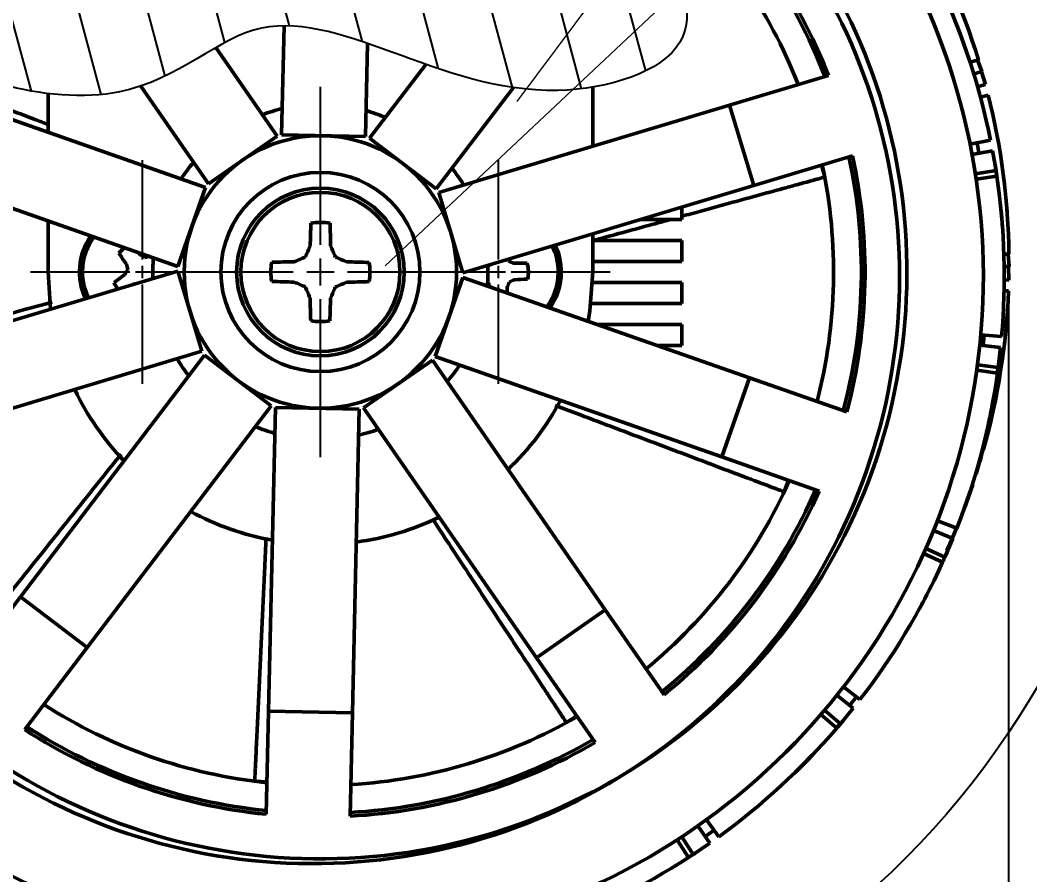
# Model space of a CAD drawing. Header units: inches. Extents: x -1846 to 3013, y 0 to 1997.
# Drawn here: x 423.2 to 495.5, y 588.7 to 649.9 of the extents above; entities that cross this region are included whole.
import ezdxf

# ---------------------------------------------------------------- set-up
doc = ezdxf.new("R2010")
doc.units = ezdxf.units.IN
doc.linetypes.add('ACAD_ISO04W100', pattern=[30, 24, -3, 0, -3])
doc.linetypes.add('CENTER2', pattern=[28.575000000000003, 19.05, -3.175, 3.175, -3.175])
doc.layers.get('0').update_dxf_attribs({"color": 2, "lineweight": 0})
for name, color, linetype, lineweight in [('Basic', 7, 'Continuous', 50), ('Center', 1, 'CENTER2', 25), ('Tam', 1, 'ACAD_ISO04W100', 25), ('Thin', 3, 'Continuous', 25)]:
    doc.layers.add(name, color=color, linetype=linetype, lineweight=lineweight)
doc.styles.get("Standard").update_dxf_attribs({"font": '', "height": 4})
doc.styles.get('Standard').set_extended_font_data('TCVN 7284', italic=True)
doc.dimstyles.new('TCVN 7284', dxfattribs={"dimscale": 2, "dimtxt": 4, "dimasz": 2.5, "dimexe": 1.25, "dimexo": 0.625, "dimtad": 1, "dimtoh": 1, "dimdec": 0, "dimlfac": 0.66, "dimtxsty": 'Standard', "dimcen": 2.5, "dimclrd": 7, "dimclre": 7, "dimclrt": 7, "dimadec": 0, "dimazin": 0, "dimtfac": 1, "dimtdec": 0, "dimtofl": 0, "dimtmove": 0, "dimatfit": 3, "dimfxl": 1, "dimlwd": 25, "dimlwe": 25, "dimarcsym": 0})

# ---------------------------------------------------------------- blocks, each defined once
blk = doc.blocks.new('*U17')
at = {"layer": 'Center', "color": 0, "linetype": 'CENTER2', "transparency": 16777216}
for p, q in [((0, 1.950000000000008), (0, 13.25000000000004)), ((-13.25000000000004, 0), (-1.950000000000008, 0)), ((1.950000000000008, 0), (13.25000000000004, 0)), ((0, -13.25000000000004), (0, -1.950000000000008))]:
    blk.add_line(p, q, dxfattribs=at)
at = {"layer": 'Center', "color": 0, "linetype": 'Continuous', "transparency": 16777216}
for p, q in [((0, -0.9750000000000038), (0, 0.9750000000000038)), ((-0.9750000000000038, 0), (0.9750000000000038, 0))]:
    blk.add_line(p, q, dxfattribs=at)
blk = doc.blocks.new('*D20')
at = {"layer": 'Defpoints', "color": 0, "ltscale": 0.3, "transparency": 16777216}
for p in [(523.4760163494484, 657.3703942201855), (118.4760163494484, 619.8703942201855), (118.4760163494484, 528.8277886274784)]:
    blk.add_point(p, dxfattribs=at)
at = {"layer": 'Thin', "color": 7, "linetype": 'Continuous', "lineweight": 25, "ltscale": 0.3, "transparency": 16777216}
for p, q in [((523.4760163494484, 656.1203942201855), (523.4760163494484, 526.3277886274784)), ((118.4760163494484, 618.6203942201855), (118.4760163494484, 526.3277886274784)), ((518.4760163494484, 528.8277886274784), (123.4760163494484, 528.8277886274784))]:
    blk.add_line(p, q, dxfattribs=at)
at = {"layer": 'Thin', "color": 7, "ltscale": 0.3, "transparency": 16777216}
for points in [[(123.4760163494484, 529.6611219608118), (123.4760163494484, 527.994455294145), (118.4760163494484, 528.8277886274784)], [(518.4760163494484, 529.6611219608118), (518.4760163494484, 527.994455294145), (523.4760163494484, 528.8277886274784)]]:
    blk.add_solid(points, dxfattribs=at)
at = {"layer": 'Thin', "color": 7, "ltscale": 0.3, "transparency": 16777216, "insert": (320.9760163494484, 532.103546203236), "char_height": 4, "attachment_point": 5}
blk.add_mtext('270', dxfattribs=at)
blk = doc.blocks.new('*D23')
at = {"layer": 'Defpoints', "color": 0, "ltscale": 0.3, "transparency": 16777216}
for p in [(394.7666103338629, 630.9153073154985), (494.0004036130431, 630.9153073154984), (494.0004036130431, 555.1824604020896)]:
    blk.add_point(p, dxfattribs=at)
at = {"layer": 'Thin', "color": 7, "linetype": 'Continuous', "lineweight": 25, "ltscale": 0.3, "transparency": 16777216}
for p, q in [((394.7666103338629, 629.6653073154985), (394.7666103338629, 552.6824604020896)), ((494.0004036130431, 629.6653073154984), (494.0004036130431, 552.6824604020896)), ((399.7666103338629, 555.1824604020896), (489.0004036130431, 555.1824604020896))]:
    blk.add_line(p, q, dxfattribs=at)
at = {"layer": 'Thin', "color": 7, "ltscale": 0.3, "transparency": 16777216}
for points in [[(399.7666103338629, 556.015793735423), (399.7666103338629, 554.3491270687563), (394.7666103338629, 555.1824604020896)], [(489.0004036130431, 556.015793735423), (489.0004036130431, 554.3491270687563), (494.0004036130431, 555.1824604020896)]]:
    blk.add_solid(points, dxfattribs=at)
at = {"layer": 'Thin', "color": 7, "ltscale": 0.3, "transparency": 16777216, "insert": (444.383506973453, 558.4324604020896), "char_height": 4, "attachment_point": 5}
blk.add_mtext('65', dxfattribs=at)
blk = doc.blocks.new('*U25')
at = {"layer": 'Tam', "color": 0, "linetype": 'CENTER2', "transparency": 16777216}
for p, q in [((0, 0.9000000000000079), (0, 8.000000000000039)), ((-8.000000000000039, 0), (-0.9000000000000075, 0)), ((0.9000000000000079, 0), (8.000000000000039, 0)), ((0, -8.000000000000039), (0, -0.9000000000000075))]:
    blk.add_line(p, q, dxfattribs=at)
at = {"layer": 'Tam', "color": 0, "linetype": 'Continuous', "transparency": 16777216}
for p, q in [((-0.450000000000004, 0), (0.450000000000004, 0)), ((0, -0.450000000000004), (0, 0.450000000000004))]:
    blk.add_line(p, q, dxfattribs=at)
blk = doc.blocks.new('*U26')
at = {"layer": 'Tam', "color": 0, "linetype": 'CENTER2', "transparency": 16777216}
for p, q in [((0, 0.9000000000000015), (0, 8.000000000000007)), ((-8.000000000000007, 0), (-0.9000000000000012, 0)), ((0.9000000000000015, 0), (8.000000000000007, 0)), ((0, -8.000000000000007), (0, -0.9000000000000012))]:
    blk.add_line(p, q, dxfattribs=at)
at = {"layer": 'Tam', "color": 0, "linetype": 'Continuous', "transparency": 16777216}
for p, q in [((-0.4500000000000007, 0), (0.4500000000000007, 0)), ((0, -0.4500000000000007), (0, 0.4500000000000007))]:
    blk.add_line(p, q, dxfattribs=at)

msp = doc.modelspace()

# ---------------------------------------------------------------- hatches: boundary and pattern name
at = {"layer": 'Thin'}
h = msp.add_hatch(dxfattribs=at)
h.set_pattern_fill('ANSI31', color=256, scale=1.5, angle=59.99999999999999)
h.set_pattern_definition([(105, (1656.091821814313, -181.1159937763739), (-4.600221747701688, -1.232625702300755), [])])
edge = h.paths.add_edge_path()
edge.add_spline(control_points=[(437.2489643377439, 647.9326633365845), (438.1533318372844, 648.4511237263328), (439.7180406723619, 649.2549431160321), (441.374675080016, 649.4725721748623), (442.1215343991935, 649.4792090658436)], knot_values=[18.87042433132445, 18.87042433132445, 18.87042433132445, 18.87042433132445, 19.99110373480647, 20.87166120097929, 20.87166120097929, 20.87166120097929, 20.87166120097929], degree=3, periodic=0)
edge.add_spline(control_points=[(442.1215343991935, 649.4792090658436), (443.9986888076005, 649.4958902116018), (445.9891050798506, 648.949576963257), (448.0948773154032, 648.2271819026269)], knot_values=[20.87166120097929, 20.87166120097929, 20.87166120097929, 20.87166120097929, 23.08485220902631, 23.08485220902631, 23.08485220902631, 23.08485220902631], degree=3, periodic=0)
edge.add_spline(control_points=[(448.0948773154032, 648.2271819026269), (449.4393498842592, 647.7659542700767), (450.8308466244666, 647.2329479355344), (452.2699125642057, 646.7288640661495)], knot_values=[23.08485220902631, 23.08485220902631, 23.08485220902631, 23.08485220902631, 24.49790845020978, 24.49790845020978, 24.49790845020978, 24.49790845020978], degree=3, periodic=0)
edge.add_spline(control_points=[(452.2699125642057, 646.7288640661495), (454.269229066304, 646.0285325728714), (456.3603635107734, 645.3840271448876), (458.544777474026, 645.065393362082)], knot_values=[24.49790845020978, 24.49790845020978, 24.49790845020978, 24.49790845020978, 26.46108927700548, 26.46108927700548, 26.46108927700548, 26.46108927700548], degree=3, periodic=0)
edge.add_spline(control_points=[(458.544777474026, 645.065393362082), (459.5813612337033, 644.9141900599161), (461.4575870269309, 644.776129209039), (463.4004135319774, 644.959840552473), (464.226016349447, 645.0979442866844)], knot_values=[26.46108927700548, 26.46108927700548, 26.46108927700548, 26.46108927700548, 27.39268987863171, 28.11380434230396, 28.11380434230396, 28.11380434230396, 28.11380434230396], degree=3, periodic=0)
edge.add_spline(control_points=[(464.226016349447, 645.0979442866844), (466.9915814090591, 645.5605576085563), (472.9379186222459, 648.1888806858196), (470.210461239747, 653.7500390254309), (469.0493166306305, 657.3703942201855)], knot_values=[28.11380434230396, 28.11380434230396, 28.11380434230396, 28.11380434230396, 30.52935928290665, 33.81898774493276, 33.81898774493276, 33.81898774493276, 33.81898774493276], degree=3, periodic=0)
edge.add_line((469.0493166306305, 657.3703942201855), (464.2260163494457, 657.3703942201855))
edge.add_line((464.226016349447, 657.3703942201855), (464.226016349447, 659.6203942201855))
edge.add_line((464.226016349447, 659.6203942201855), (462.726016349447, 659.6203942201855))
edge.add_line((462.726016349447, 659.6203942201855), (462.726016349447, 658.8703942201855))
edge.add_line((462.726016349447, 658.8703942201855), (460.5510163494473, 658.8703942201859))
edge.add_arc((460.5510163494473, 658.1953942201858), 0.6750000000000682, 0, 90, ccw=False)
edge.add_line((461.226016349447, 658.1953942201858), (461.226016349447, 657.2825761185321))
edge.add_arc((460.5510163494473, 657.2825761185318), 0.6750000000000337, -47.50726717769862, 5.792344381916337e-11, ccw=False)
edge.add_arc((456.7260163494484, 661.4578942201861), 6.337499999999909, 289.82503240270796, 312.49273282227296, ccw=False)
edge.add_line((458.8753728624406, 655.4960008271394), (458.7991992014063, 655.4960008271394))
edge.add_arc((456.7267794803479, 661.505529242866), 6.356835319532362, 280.16619983962806, 289.0270421754883, ccw=False)
edge.add_arc((457.1023244251592, 660.5704944940096), 5.374092045982094, 273.96401252023173, 277.9842121646001, ccw=False)
edge.add_arc((457.6487855487703, 656.260188543466), 1.065392196065839, 251.7310598041644, 260.5485091003095, ccw=False)
edge.add_line((457.3148088213252, 655.2484968528001), (457.2931550293933, 655.4960008271398))
edge.add_line((457.2931550293933, 655.4960008271394), (456.1588776695007, 655.4960008271394))
edge.add_line((456.1588776695007, 655.4960008271394), (456.1372238775675, 655.2484968527997))
edge.add_arc((455.8032471501183, 656.260188543492), 1.065392196091885, 279.4514908995973, 288.2689401956497, ccw=False)
edge.add_arc((456.3497082737213, 660.570494493882), 5.374092045854723, 262.0157878354149, 266.03598747978526, ccw=False)
edge.add_arc((456.7252532185353, 661.5055292428251), 6.356835319490469, 250.9729578244764, 259.8338001604516, ccw=False)
edge.add_line((454.6528334974864, 655.4960008271394), (454.5766598364535, 655.4960008271394))
edge.add_arc((456.7260163494457, 661.4578942201861), 6.337499999999926, 227.5072671777243, 250.1749675972934, ccw=False)
edge.add_arc((452.9010163494468, 657.2825761185318), 0.6749999999998786, 180, 227.5072671777243, ccw=False)
edge.add_line((452.226016349447, 657.2825761185318), (452.226016349447, 658.195394220186))
edge.add_arc((452.9010163494468, 658.1953942201858), 0.6749999999998977, 90, 179.9999999999855, ccw=False)
edge.add_line((452.9010163494468, 658.8703942201855), (450.726016349447, 658.8703942201853))
edge.add_line((450.726016349447, 658.8703942201855), (450.726016349447, 659.6203942201855))
edge.add_line((450.726016349447, 659.6203942201855), (448.3512759001119, 659.6203942201855))
edge.add_line((448.3512759001119, 659.6203942201855), (438.726016349447, 659.6203942201855))
edge.add_line((438.726016349447, 659.6203942201855), (438.726016349447, 658.8703942201855))
edge.add_line((438.726016349447, 658.8703942201855), (436.5510163494473, 658.8703942201859))
edge.add_arc((436.5510163494473, 658.1953942201858), 0.6750000000000682, 0, 90, ccw=False)
edge.add_line((437.226016349447, 658.1953942201858), (437.226016349447, 657.2825761185321))
edge.add_arc((436.5510163494473, 657.2825761185318), 0.6750000000000318, -47.50726717769862, 5.792344381916337e-11, ccw=False)
edge.add_arc((432.726016349447, 661.4578942201861), 6.337499999999967, 289.82503240270876, 312.4927328222735, ccw=False)
edge.add_line((434.8753728624406, 655.4960008271394), (434.7991992014063, 655.4960008271394))
edge.add_arc((432.7267794803493, 661.5055292428654), 6.35683531953185, 280.16619983963074, 289.02704217548836, ccw=False)
edge.add_arc((433.1023244251592, 660.5704944940089), 5.374092045981428, 273.96401252023315, 277.9842121646058, ccw=False)
edge.add_arc((433.6487855487703, 656.260188543466), 1.065392196065833, 251.7310598041688, 260.54850910031405, ccw=False)
edge.add_line((433.3148088213252, 655.2484968528001), (433.2931550293933, 655.4960008271398))
edge.add_line((433.2931550293933, 655.4960008271394), (432.1588776695007, 655.4960008271394))
edge.add_line((432.1588776695007, 655.4960008271394), (432.1372238775675, 655.2484968527997))
edge.add_arc((431.8032471501169, 656.2601885434913), 1.065392196091799, 279.4514908996199, 288.2689401956656, ccw=False)
edge.add_arc((432.3497082737213, 660.570494493882), 5.374092045854246, 262.01578783541356, 266.03598747978697, ccw=False)
edge.add_arc((432.7252532185366, 661.5055292428251), 6.356835319490906, 250.9729578244765, 259.8338001604502, ccw=False)
edge.add_line((430.6528334974864, 655.4960008271394), (430.5766598364535, 655.4960008271394))
edge.add_arc((432.7260163494457, 661.4578942201861), 6.337499999999951, 227.5072671777243, 250.1749675972934, ccw=False)
edge.add_arc((428.9010163494468, 657.2825761185318), 0.6749999999998786, 180, 227.5072671777243, ccw=False)
edge.add_line((428.226016349447, 657.2825761185318), (428.226016349447, 658.195394220186))
edge.add_arc((428.9010163494468, 658.1953942201858), 0.6749999999998977, 90, 179.9999999999855, ccw=False)
edge.add_line((428.9010163494468, 658.8703942201855), (426.726016349447, 658.8703942201853))
edge.add_line((426.726016349447, 658.8703942201855), (426.726016349447, 659.6203942201853))
edge.add_line((426.726016349447, 659.6203942201855), (425.226016349447, 659.6203942201855))
edge.add_line((425.226016349447, 659.6203942201855), (425.226016349447, 657.3703942201857))
edge.add_line((425.226016349447, 657.3703942201855), (423.2039952463333, 657.3703942201855))
edge.add_spline(control_points=[(423.2039952463047, 657.3703942203574), (423.3736180363503, 656.4469060506342), (423.0701163780209, 653.2976225354842), (413.1118349681169, 648.630334071689), (420.8105893127131, 645.1633689205357), (425.2260163494539, 644.6369357633594)], knot_values=[8.188346657290012, 8.188346657290012, 8.188346657290012, 8.188346657290012, 9.215141737459655, 11.83767060687538, 15.10465467858662, 15.10465467858662, 15.10465467858662, 15.10465467858662], degree=3, periodic=0)
edge.add_spline(control_points=[(425.2260163494539, 644.6369357633594), (426.647769262916, 644.4674260265369), (429.0790218540319, 644.4256401815323), (431.0912179030574, 644.9171206514366), (431.8597997348779, 645.1757019724525)], knot_values=[15.10465467858662, 15.10465467858662, 15.10465467858662, 15.10465467858662, 16.15661275275405, 16.88474223010058, 16.88474223010058, 16.88474223010058, 16.88474223010058], degree=3, periodic=0)
edge.add_spline(control_points=[(431.8597997348779, 645.1757019724525), (433.9557994632983, 645.8808791652823), (435.6465556995645, 647.0140263803621), (437.2489643377439, 647.9326633365845)], knot_values=[16.88474223010058, 16.88474223010058, 16.88474223010058, 16.88474223010058, 18.87042433132445, 18.87042433132445, 18.87042433132445, 18.87042433132445], degree=3, periodic=0)

# ---------------------------------------------------------------- linework, layer by layer
for p, q in [((564.108293656499, 785.4125713554424), (458.7877153593697, 644.0635783965974)), ((449.3653621383698, 632.3062378240386), (564.108293656499, 740.047335811696))]:
    msp.add_line(p, q)
at = {"layer": 'Basic'}
for p, q in [((442.1215343991935, 649.4792090658436), (441.9463285102329, 641.69383889898)), ((437.2489643377439, 647.9326633365858), (441.6353457869554, 641.6004756851548)), ((448.0948773154032, 648.2271819026269), (447.9448097290901, 641.5588460583263)), ((491.254970596694, 646.8780493216791), (491.8416803846521, 647.0589530304942)), ((452.2699125642057, 646.7288640661495), (448.2512775573714, 641.4515874264987)), ((491.7806637270928, 647.0401394025678), (492.0946375902886, 646.2117593856185)), ((491.7965830007615, 647.0450478866383), (491.8855600329407, 646.7633838703352)), ((481.1056805154785, 645.9245763439098), (474.0330940392714, 643.8012448722802)), ((491.4695908518233, 646.031195276965), (492.0946375902886, 646.2117593856185)), ((492.0627288627466, 646.2025415614271), (492.3529232789897, 645.2839075860545)), ((415.9853328401286, 645.1075809083466), (436.5064129516627, 637.9255449056707)), ((431.8597997348875, 645.1757019724423), (436.7031257395602, 638.1838683907654)), ((458.544777474026, 645.065393362082), (453.0248040029646, 637.8165571276938)), ((464.226016349447, 640.8569646187152), (464.226016349447, 645.0979442866844)), ((491.7463334626073, 645.1213931129869), (492.3529232828942, 645.283907571479)), ((425.226016349447, 641.8734956997444), (425.226016349447, 644.636935763298)), ((491.9949587155406, 644.3899675500234), (492.5488042000379, 644.529037318985)), ((474.0330940392714, 643.8012448722802), (453.2096966423042, 637.5496458019854)), ((475.7583408555802, 638.054635139332), (474.0330940392714, 643.8012448722802)), ((441.6353457869554, 641.6004756851548), (436.7031257395602, 638.1838683907654)), ((447.9448097290901, 641.5588460583263), (441.9463285102329, 641.69383889898)), ((453.0248040029646, 637.8165571276938), (448.2512775573714, 641.4515874264987)), ((491.2479467784424, 641.0168135087981), (492.7183442281826, 641.3133456989547)), ((482.8309273317873, 640.1779666109617), (475.7583408555802, 638.054635139332)), ((491.3916017911679, 640.2743448894664), (492.8664884600557, 640.547674935269)), ((492.8664885180388, 640.5476746223951), (493.1090748723373, 639.1228885571336)), ((414.0033143823075, 639.4444013391601), (434.5243944938402, 632.2623653364842)), ((480.6101492156376, 639.5112447431702), (480.8430368229092, 638.6618102815332)), ((491.6268371000479, 638.8927338561232), (493.1090748723373, 639.1228885571336)), ((493.1090749251853, 639.1228882167934), (493.1384615469292, 638.7209263548245)), ((491.6850800477168, 638.5073241838575), (493.1691379121221, 638.7254348326096)), ((436.5064129516627, 637.9255449056707), (434.5243944938402, 632.2623653364842)), ((475.7583408555802, 638.054635139332), (454.9349434586129, 631.8030360690366)), ((454.9349434586129, 631.8030360690366), (453.2096966423042, 637.5496458019854)), ((470.600813645262, 636.5062426412978), (470.600813645262, 635.6203942201855)), ((493.4081071040082, 636.8515573072968), (493.5169902580683, 635.7246639213988)), ((425.226016349447, 631.8703942201848), (425.226016349447, 635.5166427057343)), ((467.6501487835394, 635.6203942201855), (470.600813645262, 635.6203942201855)), ((464.226016349447, 631.8703942201848), (464.226016349447, 634.5924013939684)), ((470.600813645262, 634.1203942201855), (464.226016349447, 634.1203942201855)), ((470.600813645262, 634.1203942201855), (470.600813645262, 632.6203942201855)), ((464.226016349447, 632.6203942201855), (470.600813645262, 632.6203942201855)), ((493.6690780589552, 633.1365713571711), (494.0346829027012, 633.1415027339067)), ((493.970837437002, 633.1406415690467), (494.0387115324238, 632.2573601040419)), ((493.9874947479993, 633.1408662473493), (493.993513661705, 632.8455438760116)), ((413.6936918433139, 625.686153301039), (434.5170892402812, 631.9377523713338)), ((434.5170892402812, 631.9377523713338), (436.2423360565899, 626.1911426383856)), ((456.9197832045047, 632.394340644232), (456.7181910620288, 632.3036904963287)), ((456.9197832045047, 632.394340644232), (456.9160929908812, 632.3978166582906)), ((456.9217471927645, 632.399514162428), (456.9197832045047, 632.394340644232)), ((493.6394309802577, 632.2591067433384), (494.0387115324238, 632.2573601040419)), ((494.005498371374, 632.2575053938942), (494.0251287760575, 631.2943253343308)), ((425.226016349447, 631.8703942201848), (425.4092583016568, 629.2033999338873)), ((452.9456197472314, 625.8152435346997), (454.9276382050539, 631.4784231038861)), ((475.4487183165866, 624.2963871012109), (454.9276382050539, 631.4784231038861)), ((493.6808053537025, 631.3025327642922), (494.0251287756973, 631.2943253192464)), ((431.2834305999631, 630.9669435756275), (431.3016917510563, 630.9802798280816)), ((431.3016917510563, 630.9802798280816), (431.4381905199307, 631.0134055891663)), ((431.3016917510563, 630.9802798280816), (431.3048903331601, 630.9733862153923)), ((470.600813645262, 631.1203942201855), (464.211587934597, 631.1203942201855)), ((470.600813645262, 631.1203942201855), (470.600813645262, 629.6203942201855)), ((493.6851172701045, 630.5273343667011), (494.0004036130422, 630.5148465843647)), ((464.0957737046647, 629.6203942201855), (470.600813645262, 629.6203942201855)), ((470.600813645262, 628.1203942201855), (464.5224633651633, 628.1203942201855)), ((470.600813645262, 628.1203942201855), (470.600813645262, 626.6203942201855)), ((492.0153497808374, 627.3761584579468), (493.5097285744018, 627.2464201777643)), ((492.2650351610109, 627.3510784966802), (492.178171760419, 626.5979300347503)), ((415.4189386596227, 619.9395435680908), (436.2423360565899, 626.1911426383856)), ((468.8083817531847, 626.6203942201855), (470.600813645262, 626.6203942201855)), ((491.944008173673, 626.6232927405301), (493.4361575420139, 626.4700274066788)), ((493.4361575095013, 626.4700270901433), (493.2675087908283, 625.0346103977693)), ((423.255344057925, 608.6268955302276), (436.4272286959294, 625.9242313126772)), ((436.4272286959294, 625.9242313126772), (441.2007551415227, 622.2892010138723)), ((447.8166869119386, 622.1403127552155), (452.7489069593339, 625.556920049605)), ((465.1293146686889, 607.6845426185557), (452.7489069593339, 625.556920049605)), ((473.4666998587654, 618.6332075320245), (452.9456197472314, 625.8152435346997)), ((491.7277712373584, 624.8451664096724), (493.2131632014393, 624.6363346279811)), ((491.7804699907065, 625.2313732167393), (493.2675087908283, 625.0346103977693)), ((493.26750874565, 625.0346100563261), (493.1824592596063, 624.6406513060251)), ((473.4666998587654, 618.6332075320245), (475.4487183165866, 624.2963871012109)), ((482.4186238947773, 621.8570363201734), (475.4487183165866, 624.2963871012109)), ((428.0288705035182, 604.9918652314227), (441.2007551415227, 622.2892010138723)), ((441.0180633265877, 600.4458642415166), (441.5072229698039, 622.1819423820448)), ((441.5072229698039, 622.1819423820448), (447.5057041886612, 622.0469495413911)), ((447.0165445454436, 600.3108714008629), (447.5057041886612, 622.0469495413911)), ((460.1970946212937, 604.267935324167), (447.8166869119386, 622.1403127552155)), ((492.5577864037627, 620.9772866557041), (492.4624511655848, 620.5493862174296)), ((492.156352659204, 619.1871278217934), (491.9726282313068, 618.3205031199514)), ((492.1762970880591, 619.1970034631945), (492.0949717098983, 618.8975950280314)), ((492.1338666536749, 619.1934021618231), (492.2178545531187, 619.1699667571324)), ((480.4366054369548, 616.1938567509869), (473.4666998587654, 618.6332075320245)), ((491.9855569096285, 618.4947722576678), (491.6882774240121, 617.4003047297467)), ((478.2480689189865, 616.9598080547098), (477.9371939017037, 616.1357132386299)), ((491.4128316878146, 616.6701948406496), (491.4449492625954, 616.6593662294672)), ((488.9086509450972, 614.0718433711634), (490.3059454000454, 613.5263452445188)), ((488.6280923907711, 613.3695732586225), (490.0166193908967, 612.8021291909618)), ((490.0166192705228, 612.8021288964076), (489.4503983950708, 611.4723705005856)), ((487.919658492161, 611.724394522917), (489.2860469329548, 611.105538619765)), ((488.0790296069413, 612.0801102861367), (489.4503983950708, 611.4723705005856)), ((489.4503982555266, 611.4723701857022), (489.2578028652465, 611.1183307420547)), ((488.4739859327701, 609.3999360322548), (487.9563397094525, 608.3930663128253)), ((418.7815643292406, 602.7519222587105), (423.255344057925, 608.6268955302276)), ((423.255344057925, 608.6268955302276), (428.0288705035182, 604.9918652314227)), ((460.1970946212937, 604.267935324167), (465.1293146686889, 607.6845426185557)), ((469.3342723163714, 601.6142586727237), (465.1293146686889, 607.6845426185557)), ((487.6263445596805, 607.7793487811502), (487.4143175839608, 607.3956403576283)), ((423.5550907748338, 599.1168919599056), (428.0288705035182, 604.9918652314227)), ((464.4020522689761, 598.1976513783343), (460.1970946212937, 604.267935324167)), ((481.7124902186829, 601.5869239732626), (482.8849046509304, 600.6512721154338)), ((482.1795365346456, 602.1817047329705), (483.3665461642659, 601.2646397738827)), ((482.6227726274874, 600.8528510525125), (483.1148967575136, 601.4551179709426)), ((440.8519221436009, 593.0632892768347), (441.0180633265877, 600.4458642415166)), ((441.0180633265877, 600.4458642415166), (447.0165445454436, 600.3108714008629)), ((446.8504033624567, 592.928296436181), (447.0165445454436, 600.3108714008629)), ((463.0817039134363, 600.10370848927), (462.3458099619384, 599.6197295285451)), ((480.5692524590245, 600.2079754296217), (481.7059407112829, 599.2292314298036)), ((480.822384635333, 600.5043821733811), (481.9669832681002, 599.5349008843064)), ((482.8849044524468, 600.6512718667243), (481.9669832681002, 599.5349008843064)), ((481.9669830454968, 599.5349006214919), (481.6824446840901, 599.24946265467)), ((440.9040901453109, 595.381403163095), (440.0242637369533, 595.4224035708903)), ((471.7574626167202, 592.2299050554363), (472.6187824364069, 591.0018463564256)), ((472.3731593794319, 592.669010862458), (473.2537197229526, 591.4546742199161)), ((470.5984252945527, 591.4419855266622), (471.4235251979208, 590.189304342377)), ((472.2790139262211, 591.476919845576), (472.9165434554752, 591.9155961308734)), ((470.2720393202053, 591.2289009139427), (471.0869396618741, 589.9695608355105)), ((472.6187821758926, 591.00184617371), (471.4235251979208, 590.189304342377)), ((471.4235249102894, 590.1893041529233), (470.9279436458064, 589.9176800297053))]:
    msp.add_line(p, q, dxfattribs=at)
at = {"layer": 'Basic', "flags": 128}
for points in [[(491.7539255738284, 641.1207597754278), (491.88266702896, 640.3855767817086), (491.8860094784181, 640.3655495215705)], [(431.7893264860895, 633.1243629115088), (431.7164939281893, 633.2207002371929), (431.6913432744268, 633.2538860432244)], [(463.9032402535945, 628.337111988295), (464.027534466125, 629.0952548738564), (464.226016349447, 631.8703942201848)], [(457.7297392457431, 630.4977344438357), (457.7587815956244, 630.503421658183)], [(490.8858944443382, 615.0890577097477), (490.9655433745352, 615.3028935251907), (491.4449492625954, 616.6593662294672)], [(489.580004427381, 611.9416122612445), (489.889513735583, 612.6345973414711), (490.2730724257663, 613.5355321498748)]]:
    msp.add_lwpolyline(points, dxfattribs=at)
at = {"layer": 'Basic'}
for radius in [9.750000000000037, 7.124999999999975, 6.000000000000014, 5.698663533800747]:
    msp.add_circle((444.726016349447, 631.8703942201855), radius, dxfattribs=at)
for centre, radius, start, end in [((444.1952283867731, 631.5277834237854), 48.00000000000015, 122.7379207802216, 57.48757152646002), ((444.1952283867731, 631.5277834237854), 42.00000000000001, 126.7890938006428, 54.95412892232468), ((444.726016349447, 631.8703942201855), 42.00000000000007, 127.6575851023333, 55.6347216726538), ((444.726016349447, 631.8703942201855), 38.99999999999994, 21.12253033350499, 48.29907876198299), ((444.726016349447, 631.8703942201855), 38.73753400942218, 21.15248178238376, 48.26912731312444), ((444.726016349447, 631.8703942201855), 36.74999999999996, 21.39322141002238, 48.02838768547357), ((444.539185140512, 632.47389411124), 49.50000000000007, 17.13641042808539, 30.19599937156592), ((444.1952283867731, 631.5277834237854), 49.50000000000003, 11.40179943669082, 24.7244904684794), ((444.539185140512, 632.47389411124), 49.50000000000013, 0.772774064442987, 14.09546509624415), ((444.726016349447, 631.8703942201855), 11.99999999999995, 103.1883167336735, 110.2332923618246), ((444.726016349447, 631.8703942201855), 12.00000000000001, 67.18831673368031, 74.23329236181623), ((444.726016349447, 631.8703942201855), 38.73753400942218, 345.1524817823839, 12.26912731310101), ((444.726016349447, 631.8703942201855), 38.99999999999991, 345.1225303335192, 12.29907876197694), ((444.726016349447, 631.8703942201855), 11.99999999999992, 139.1883167336711, 146.2332923618149), ((444.726016349447, 631.8703942201855), 12.00000000000007, 31.18831673366874, 38.23329236181741), ((444.726016349447, 631.8703942201855), 36.74999999999997, 345.3932214100146, 12.02838768548183), ((444.1952283867731, 631.5277834237854), 49.50000000000001, 8.360721924252752, 9.384265023865323), ((444.1952283867731, 631.5277834237854), 49.50000000000003, 355.0381630730481, 8.360854104840755), ((532.3355422870309, 631.9519105378604), 88.35424890898545, 177.7914382624009, 178.8386290396708), ((444.7260163494266, 631.8703942201855), 3.551956646787946, 78.7725702688439, 101.022109554483), ((357.117345046132, 632.2658592267221), 88.35424891000594, 0.9560507836579334, 2.00324156091735), ((431.976016349447, 631.8703942201855), 4.500000000000039, 145.0889910411946, 205.2237704192609), ((431.976016349447, 631.8703942201855), 4.280960264900706, 144.2675966507397, 205.6628349594786), ((431.976016349447, 631.8703942201855), 2.149356512994922, 126.3923822419459, 141.4404161127656), ((535.6312109870669, 594.0389806269832), 99.8637403579524, 156.5730832315819, 157.0721092692093), ((353.6858363111828, 594.3649827903255), 99.86374036481911, 22.72257055413152, 23.22159659171902), ((457.476016349447, 631.8703942201855), 4.280960264900759, 324.2675966507761, 25.66283495947422), ((457.476016349447, 631.8703942201855), 4.500000000000007, 325.0889910412088, 25.22377041926094), ((484.5572006052626, 670.3942754472089), 65.78003211830273, 214.4217269485555, 215.2497778011863), ((395.257350727321, 571.6293223662271), 71.52779365047611, 58.96074275891488, 59.2869873729392), ((448.6194913022882, 563.3120841165135), 71.52779364759796, 103.0650305832705, 103.3211163675402), ((444.726016349447, 631.8703942201855), 11.99999999999999, 175.1883167336743, 182.2332923618139), ((444.3305513429091, 544.2617229162115), 88.35424891068507, 90.95605078365139, 92.00324156090446), ((482.2314277797859, 540.8302141807562), 99.86374036610505, 112.7225705541315, 113.2215965917239), ((406.8946027540333, 540.9651995774348), 99.86374036351471, 66.57308323159477, 67.07210926916483), ((444.8075326670714, 544.2608682815403), 88.35424891002849, 87.79143826240731, 88.8386290396707), ((392.7615362994775, 602.7730971981123), 71.93322780441667, 24.53230421868365, 24.64274072882267), ((432.4423620555094, 565.911594228458), 71.5277936538348, 68.5660114416356, 68.89225605565031), ((492.2170881965167, 595.1517286021788), 71.52779364245058, 148.9607427589149, 149.2869873729524), ((500.5343264571675, 648.5138691739912), 71.52779365176106, 192.9948717535562, 193.3211163675532), ((444.7260163494266, 631.8703942201855), 3.551956646788037, 168.7725702688299, 191.0221095544853), ((444.7260163494266, 631.8703942201855), 3.551956646787946, 348.7725702688298, 11.02210955448526), ((444.726016349447, 631.8703942201855), 12.00000000000008, 355.1883167336742, 2.233292361813879), ((459.5231397625807, 566.7191881841261), 65.78003211587648, 89.99286663667044, 90.82091748928235), ((457.476016349447, 631.8703942201855), 2.149356512994862, 346.4125827018092, 17.01155580086509), ((470.3388682389, 579.1716090637303), 65.78003211462321, 127.032081325276, 127.8601321779143), ((444.6445000317954, 719.4799201594249), 88.35424891062222, 267.7914382624335, 268.8386290396707), ((445.1214813560027, 719.47906552218), 88.35424890870377, 270.9560507836254, 272.0032415609044), ((521.8218805018332, 660.7988734536814), 71.52779365825062, 204.4472741925626, 204.8052195746554), ((428.5475371201182, 696.2162583634729), 71.52779364824312, 294.5318824470286, 294.8581270610296), ((455.6282040708534, 697.027557693583), 65.78003211506646, 272.60322101336, 273.4312718660075), ((431.976016349447, 631.8703942201855), 2.149356512994935, 200.8414430137166, 214.7658003200554), ((482.5574299451064, 722.7755888635857), 99.86374036422308, 246.5730832315948, 247.0721092691648), ((535.7661963903156, 669.3758056511656), 99.86374036768922, 202.722570554136, 203.221596591719), ((353.8208217066772, 669.7018078155802), 99.86374036351462, 336.5730832316005, 337.0721092691892), ((407.2206049204915, 722.9105742562274), 99.86374036243095, 292.7225705541316, 293.2215965917239), ((391.5172163576008, 656.9040485141538), 71.52779365395665, 338.5660114416535, 338.8922560556463), ((390.1744663365007, 629.8000084807525), 67.93048908555163, 0.478438681186258, 0.8145507124226462), ((444.539185140512, 632.47389411124), 49.50000000000013, 344.4091377008006, 357.7318287326038), ((532.3346876534019, 631.4749292136667), 88.35424891068506, 180.9560507836645, 182.0032415609043), ((357.1164904110992, 631.7888779025277), 88.35424890971133, 357.7914382624009, 358.8386290396708), ((444.7260163494266, 631.8703942201855), 3.551956646787953, 258.7725702688438, 281.0221095545095), ((444.726016349447, 631.8703942201855), 12.00000000000001, 211.1883167336688, 218.2332923618174), ((444.1952283867731, 631.5277834237854), 49.50000000000006, 351.9970855606153, 353.0206286602254), ((444.726016349447, 631.8703942201855), 12.00000000000004, 319.1883167336711, 326.2332923618149), ((444.1952283867731, 631.5277834237854), 49.49999999999999, 338.6745267094088, 351.9972177412159), ((444.726016349447, 631.8703942201848), 19.49999999999996, 205.5606876461832, 223.8609214492952), ((444.726016349447, 631.8703942201848), 19.50000000000002, 313.5606876461936, 331.8609214493368), ((444.726016349447, 631.8703942201855), 11.99999999999999, 247.1883167336804, 254.2332923618162), ((444.726016349447, 631.8703942201855), 12, 283.1883167336736, 290.2332923618246), ((444.726016349447, 631.8703942201855), 36.75000000000003, 309.3932214100204, 336.0283876854809), ((444.726016349447, 631.8703942201855), 38.73753400942215, 309.1524817823826, 336.2691273131111), ((444.726016349447, 631.8703942201855), 38.99999999999999, 309.1225303335208, 336.2990787619785), ((444.726016349447, 631.8703942201848), 19.49999999999999, 241.5606876461738, 259.860921449298), ((444.726016349447, 631.8703942201848), 19.49999999999993, 277.5606876461752, 295.8609214493175), ((444.1952283867731, 631.5277834237854), 49.49999999999998, 335.6334491969756, 336.6569922965955), ((444.1952283867731, 631.5277834237854), 49.5, 322.3108903457702, 335.633581377575), ((444.726016349447, 631.8703942201855), 36.75000000000004, 237.3932214100005, 264.0283876854806), ((444.726016349447, 631.8703942201855), 36.75000000000001, 273.3932214100031, 300.0283876854814), ((444.1952283867731, 631.5277834237854), 49.5, 319.2698128333394, 320.2933559329603), ((444.726016349447, 631.8703942201855), 38.99999999999995, 237.1225303335004, 264.2990787619761), ((444.726016349447, 631.8703942201855), 38.73753400942226, 237.1524817823814, 264.2691273131115), ((444.1952283867731, 631.5277834237854), 49.5, 305.9472539821468, 319.2699450139302), ((444.726016349447, 631.8703942201855), 38.99999999999997, 273.122530333526, 300.2990787619725), ((444.726016349447, 631.8703942201855), 38.73753400942218, 273.1524817823815, 300.2691273130938), ((444.1952283867731, 631.5277834237854), 49.49999999999997, 289.5836176185134, 302.906308650291), ((444.1952283867731, 631.5277834237854), 49.5, 302.906308650291, 303.9297195693157)]:
    msp.add_arc(centre, radius, start, end, dxfattribs=at)
for points, knots in [([(490.1761781017694, 649.8581479402658), (490.1841376538496, 649.8383752316506), (490.2000917472878, 649.7987428958661), (490.3289909602163, 649.4704230528155), (490.4635767423556, 649.125132566305), (490.5626040651141, 648.8557170588435), (490.5835968681004, 648.7986036631464)], [0, 0, 0, 0, 0.3040915481797813, 0.6095198478520697, 0.9172221092557354, 1, 1, 1, 1]), ([(411.9380099628279, 647.4454414546578), (411.944668969868, 647.4429294634547), (411.9836954480352, 647.4282074231771), (412.0745735954679, 647.3939252688642), (412.2128503005738, 647.3417628571476), (412.3600084824548, 647.286250067305), (412.4989053705435, 647.2338537026608), (412.7936381834688, 647.1226710249828), (413.1420696810856, 646.9912314797634), (413.6446313682218, 646.8016490796249), (414.6194229305102, 646.4339264124505), (416.1733432672286, 645.8477377820811), (418.1587011123916, 645.098797074794), (420.1183365125171, 644.3595596994396), (422.0474567243959, 643.6318336326017), (423.7544340653599, 642.9879069872472), (424.8044280843492, 642.5918155394781), (425.226016349432, 642.4327789133085)], [0, 0, 0, 0, 0.002146830755381652, 0.01258194248533711, 0.02238062647533468, 0.03147105165973837, 0.0411623324894342, 0.05213830269759213, 0.1046959813344777, 0.1629060614418931, 0.242735953611011, 0.3881698151673235, 0.5177100120907716, 0.6504733567658082, 0.7823269721864332, 0.9126010315378438, 1, 1, 1, 1]), ([(480.8430368229092, 638.6618102815332), (480.7499533886921, 638.636289797905), (480.6321515160694, 638.6039923135363), (480.3999392470705, 638.5403271784976), (480.2673193466962, 638.5039670675421), (480.1232687598144, 638.4644730300154), (479.9719607604407, 638.4229892434173), (479.828687072808, 638.3837082066755), (479.5249544416497, 638.30043448879), (479.165754624185, 638.2019534525243), (478.6477610081183, 638.0599362642945), (477.6430019695331, 637.7844636540483), (476.0411941751413, 637.3452994790696), (473.9952029631895, 636.7843544981811), (472.1843715111254, 636.2878827595266), (471.0581839210477, 635.9791183462178), (470.6008136452647, 635.8537221279405)], [0, 0, 0, 0, 0.06129481972848164, 0.07757174632611981, 0.09059491645329157, 0.1028238155706653, 0.1141687974710502, 0.1262636558934106, 0.139961825211648, 0.2055545671094262, 0.2782015876659104, 0.3778304458762045, 0.5593340052355736, 0.7210020416207308, 0.886692612943721, 1, 1, 1, 1]), ([(493.8042938525723, 637.2904347358647), (493.8064391514386, 637.2692283177773), (493.8107391796566, 637.2267222606274), (493.8432234066022, 636.8755048045773), (493.876449099469, 636.5064046743114), (493.8966256294807, 636.2200761323354), (493.9009028522469, 636.1593773423094)], [0, 0, 0, 0, 0.3040915481798045, 0.6095198478520871, 0.917222109255793, 1, 1, 1, 1]), ([(469.7497732312568, 635.6203942201855), (469.1715268538128, 635.4618576628188), (467.9434806365575, 635.1251668902275), (466.082807060624, 634.6150300443826), (464.8417505172174, 634.2747722588376), (464.226016349432, 634.1059577551573)], [0, 0, 0, 0, 0.3095732027632696, 0.6574536658531964, 1, 1, 1, 1]), ([(493.4778870214959, 636.161308851938), (493.4799535400371, 636.1400946119934), (493.4840956612975, 636.0975728767439), (493.5152751615624, 635.7462371894053), (493.5471297022559, 635.3770161972259), (493.566242602868, 635.0906146899963), (493.5702943468305, 635.029900432065)], [0, 0, 0, 0, 0.3040915481797854, 0.6095198478520757, 0.9172221092557638, 1, 1, 1, 1]), ([(408.6089958759521, 625.0789781588378), (408.7020793101583, 625.1044986424633), (408.8198811827729, 625.1367961268293), (409.0520934518045, 625.2004612618769), (409.1847133521214, 625.2368213728166), (409.3287639391901, 625.2763154103952), (409.4800719379091, 625.3177991968132), (409.6233456282198, 625.3570802342897), (409.9270782328995, 625.4403539449147), (410.286278601814, 625.5388351323704), (410.8042692480185, 625.6808515063599), (411.8090481886893, 625.956329573118), (413.4107196918512, 626.395456381425), (415.4572165455374, 626.9565399930132), (417.4767712321004, 627.5102369289723), (419.4664572542888, 628.0557448378872), (421.4323496770221, 628.5947293071531), (423.4730787347507, 629.1542315746115), (424.8146448778048, 629.522045859482), (425.5311792492598, 629.718496536764)], [0, 0, 0, 0, 0.03928550005896966, 0.04971782050046446, 0.05806472082687567, 0.06590255148083392, 0.07317385579481747, 0.08092577615888119, 0.0897053016382481, 0.1317454557182809, 0.1783068868962797, 0.2421617041945985, 0.3584922215776574, 0.4621096183018243, 0.5683051659568127, 0.6737730338698776, 0.7779774369144391, 0.8814171045437519, 1, 1, 1, 1]), ([(493.1446811994765, 623.1060900536277), (493.1260840705791, 623.0109145808017), (493.088751354232, 622.8198550387847), (493.0138903893112, 622.4424264065055), (492.9526990226786, 622.1626056412065), (492.9397270643494, 622.1032864348131)], [0, 0, 0, 0, 0.4388914933759214, 0.8810506029525852, 1, 1, 1, 1]), ([(477.9371939017037, 616.1357132386299), (477.8468872576295, 616.1697798035325), (477.7325995557185, 616.2128927932188), (477.507314456303, 616.297877564155), (477.378650766173, 616.3464136380542), (477.2388973803427, 616.3991331011396), (477.0921030801292, 616.4545086231371), (476.9531034152951, 616.5069437584689), (476.6584315173709, 616.6181034570529), (476.3099465245859, 616.7495631823672), (475.8074081604527, 616.9391367843198), (474.832602964902, 617.3068645943981), (473.2787113197178, 617.8930424014004), (471.2932636094083, 618.6420170087056), (469.3339557798799, 619.3811308139152), (467.4036202882353, 620.109315323291), (465.496388152445, 620.8287845052416), (463.522124305694, 621.5735402002213), (462.2260059375781, 622.0624776528371), (461.5362868132761, 622.3226618458493)], [0, 0, 0, 0, 0.03932208969544499, 0.04976412656697369, 0.05811880100974291, 0.06596393164394647, 0.07324200828820895, 0.0810011486175961, 0.08978885115071658, 0.131868160490395, 0.1784729579444535, 0.2423872481920449, 0.3588261132182727, 0.4625400168692475, 0.5688344726831814, 0.6744005710105492, 0.7787020277064804, 0.8822380367296939, 1, 1, 1, 1]), ([(492.7870080338953, 622.0890890900575), (492.7830141018549, 622.0681519703385), (492.7750086809065, 622.026185693727), (492.7059424908271, 621.6802972900152), (492.6324851246341, 621.3170578811109), (492.5701351895623, 621.0368729209335), (492.5569176262998, 620.9774765088648)], [0, 0, 0, 0, 0.3040915481797861, 0.6095198478520842, 0.9172221092557675, 1, 1, 1, 1]), ([(419.4986272032402, 605.1469712196281), (419.558932719503, 605.2223307944464), (419.6352524514195, 605.317702211589), (419.7856946959027, 605.5056993349292), (419.8716145120684, 605.6130673041639), (419.964939872214, 605.7296894624039), (420.0629670566968, 605.852187160808), (420.1557890924832, 605.96818034989), (420.3525668724014, 606.2140797426384), (420.5852802856762, 606.5048853764463), (420.9208683908946, 606.9242462988047), (421.5718296863588, 607.737706981831), (422.6094968773996, 609.0344069052524), (423.9353509855632, 610.6912338102227), (425.2437499818434, 612.3262482858931), (426.5327989259636, 613.9370823582776), (427.8064298220884, 615.5286495772566), (429.1276856538784, 617.1797303386918), (429.9960029404065, 618.26480556191), (430.4593819184315, 618.8438577768277)], [0, 0, 0, 0, 0.0392939412593721, 0.04972850327364484, 0.05807719708259545, 0.06591671183626385, 0.07318957852152447, 0.08094316452591879, 0.08972457644516534, 0.1317737636128483, 0.1783451993566802, 0.2422137370176973, 0.3585692501169523, 0.4622089109133509, 0.5684272766029383, 0.6739178061954464, 0.7781445994411659, 0.8816064929543989, 0.9999999999999999, 0.9999999999999999, 0.9999999999999999, 0.9999999999999999]), ([(462.3458099619384, 599.6197295285451), (462.2927741766225, 599.7003708720626), (462.2256546630488, 599.8024266390987), (462.0933479840687, 600.0036000220462), (462.017785660636, 600.1184931502353), (461.9357105193881, 600.2432890709551), (461.8495003510079, 600.3743723341081), (461.7678678591892, 600.4984952027651), (461.5948113175377, 600.7616290837861), (461.3901511226977, 601.0728165768735), (461.0950176197166, 601.5215694718408), (460.5225285905317, 602.3920437032907), (459.6099508095476, 603.7796256516713), (458.4439249963293, 605.552577397244), (457.2932559369196, 607.302179073579), (456.1595826921675, 609.0259384753069), (455.0395484896189, 610.7289596022817), (453.899690425003, 612.4621230729838), (453.1575363750389, 613.5905743503504), (452.771558594754, 614.177456708828)], [0, 0, 0, 0, 0.03954206322087644, 0.05004251437508874, 0.05844392608958855, 0.06633294353287214, 0.07365173480319341, 0.0814542808993097, 0.09029114312667696, 0.1326058502820605, 0.1794713617947367, 0.243743197937274, 0.3608334390179135, 0.4651275334267812, 0.57201661598513, 0.6781732665185207, 0.7830582008300812, 0.8871734054426023, 0.9999999999999999, 0.9999999999999999, 0.9999999999999999, 0.9999999999999999]), ([(440.024263736952, 595.4224035708903), (440.028756677767, 595.5188174406981), (440.0344427254076, 595.6408341508238), (440.0456511212933, 595.881354751129), (440.0520524038407, 596.0187196637132), (440.0590054214999, 596.1679242420098), (440.0663087390958, 596.3246458951512), (440.0732242575896, 596.4730457800806), (440.0878847890517, 596.7876456446493), (440.1052226324578, 597.1596978586033), (440.1302249466853, 597.6962217009127), (440.1787235076367, 598.7369507323397), (440.2560327872152, 600.395928031385), (440.3548129497703, 602.5156483051633), (440.452292291141, 604.6074542997831), (440.548331343869, 606.6683531875547), (440.6432167423909, 608.7044958474949), (440.7402638740077, 610.7870270671108), (440.8036055888992, 612.1462748529098), (440.8367749121644, 612.8580542747573)], [0, 0, 0, 0, 0.03947771234723649, 0.04996107503539184, 0.05834881426697956, 0.06622499309934538, 0.07353187374655178, 0.08132172195548021, 0.09014420304645436, 0.1323900471190485, 0.1791792895561255, 0.2433465295175562, 0.3602462175846689, 0.4643705834679207, 0.5710857144090673, 0.6770696052873555, 0.7817838495386493, 0.88572961675135, 1, 1, 1, 1]), ([(488.1595120457246, 608.7815362090196), (488.149781227723, 608.7625724104466), (488.1302768161613, 608.7245614506223), (487.966560267706, 608.4121421519276), (487.793742073568, 608.0843118229409), (487.6549805237423, 607.8330423289649), (487.6255644616249, 607.7797757068195)], [0, 0, 0, 0, 0.3040915481797765, 0.6095198478520768, 0.9172221092557599, 0.9999999999999999, 0.9999999999999999, 0.9999999999999999, 0.9999999999999999]), ([(479.9702912611688, 597.3167490001811), (479.9556118902087, 597.301294856933), (479.9261886194608, 597.2703186358001), (479.6810850537272, 597.0166787956748), (479.4229067339438, 596.7508164101775), (479.2189752048835, 596.5488187424473), (479.1757437583183, 596.5059972551633)], [0, 0, 0, 0, 0.3040915481797924, 0.6095198478520889, 0.9172221092557824, 1, 1, 1, 1])]:
    msp.add_open_spline(points, degree=3, knots=knots, dxfattribs=at)
at = {"layer": 'Thin'}
msp.add_circle((444.7260163494266, 631.8703942201855), 59.29319347415094, dxfattribs=at)
msp.add_spline([(424.4881098246317, 679.5768973501988), (417.8164609652313, 668.1337340113223), (422.8108822120967, 654.7290629926674), (417.2476583698326, 649.1658391504034), (429.374960601418, 644.6042723232258), (439.9346122013494, 649.1675658609065), (461.7177003008801, 644.8607840173167), (470.4719940551231, 648.3119570685922), (468.0461232533717, 662.1444124925447), (470.946638264857, 677.1062410387315), (443.9301854119485, 677.1062410387315), (432.2289608660185, 682.2513990296648), (424.4881098246317, 679.5768973501988)], degree=3, dxfattribs=at)

# ---------------------------------------------------------------- block references
at = {"layer": 'Center', "linetype": 'CENTER2'}
msp.add_blockref('*U17', (444.726016349447, 631.8703942201855), dxfattribs=at)
at = {"layer": 'Tam', "linetype": 'CENTER2'}
for name, p in [('*U25', (431.976016349447, 631.8703942201855)), ('*U26', (457.476016349447, 631.8703942201855))]:
    msp.add_blockref(name, p, dxfattribs=at)

# ---------------------------------------------------------------- dimensions: what is measured, and where the dimension line sits
at = {"layer": 'Thin', "ltscale": 0.3}
dim = msp.add_linear_dim(base=(118.4760163494484, 528.8277886274784), p1=(523.4760163494484, 657.3703942201855), p2=(118.4760163494484, 619.8703942201855), text='270', dimstyle='TCVN 7284', dxfattribs=at)
dim.commit()
dim.dimension.update_dxf_attribs({"geometry": '*D20', "text_midpoint": (320.9760163494484, 528.8277886274784), "dimtype": 160})
dim = msp.add_linear_dim(base=(494.0004036130431, 555.1824604020896), p1=(394.7666103338629, 630.9153073154985), p2=(494.0004036130431, 630.9153073154984), text='65', dimstyle='TCVN 7284', dxfattribs=at)
dim.commit()
dim.dimension.update_dxf_attribs({"geometry": '*D23', "text_midpoint": (444.383506973453, 558.4324604020896)})

doc.saveas('drawing.dxf')
